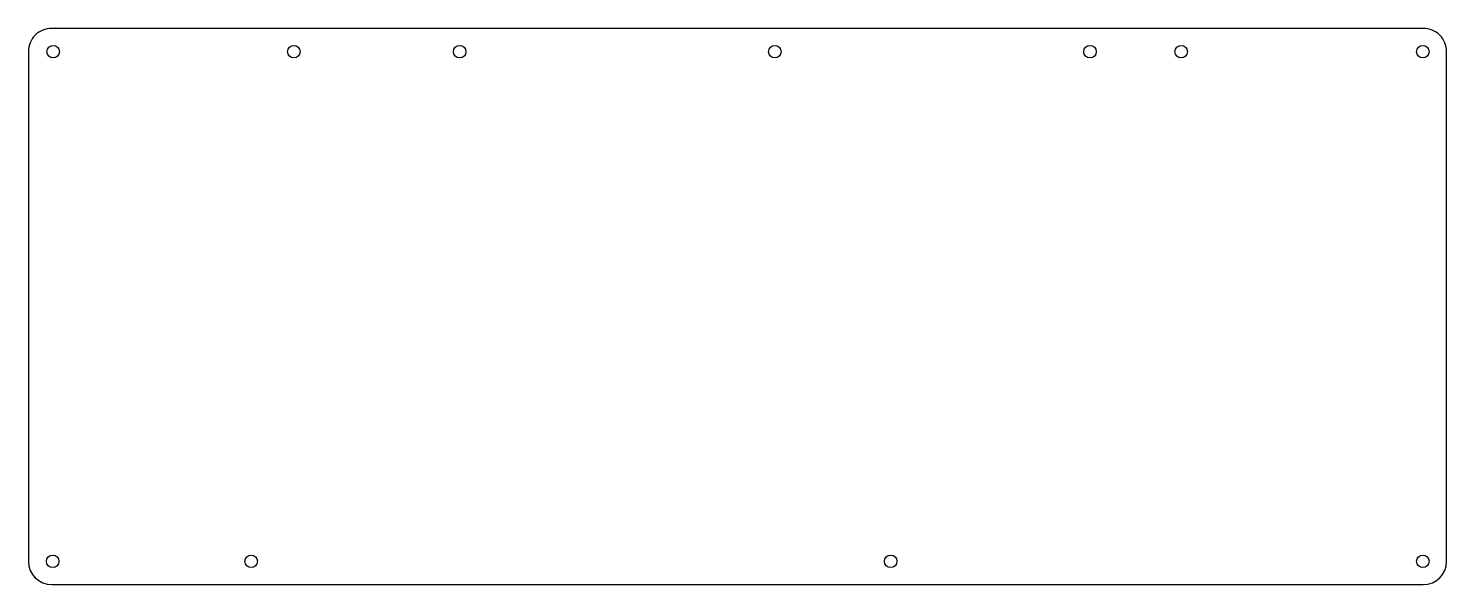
# Model space of a CAD drawing. Header units: millimetres. Extents: x -182 to 182, y -71 to 71.
import ezdxf

# ---------------------------------------------------------------- set-up
doc = ezdxf.new("R2010")
doc.units = ezdxf.units.MM
doc.layers.add('CUTOUTS', color=1, linetype='CONTINUOUS')
doc.layers.add('PERIMETER', color=5, linetype='CONTINUOUS')

msp = doc.modelspace()

# ---------------------------------------------------------------- linework, layer by layer
at = {"layer": 'CUTOUTS'}
for centre in [(-175.83, 65.49), (-114, 65.49), (-71.37, 65.49), (9.59, 65.49), (90.55, 65.49), (114, 65.5), (176.07, 65.49), (-175.93, -65.49), (-124.95, -65.49), (39.36, -65.49), (176.07, -65.49)]:
    msp.add_circle(centre, 1.6, dxfattribs=at)
at = {"layer": 'PERIMETER'}
for p, q in [((176.19, 71.49), (-176.19, 71.49)), ((-182.19, 65.49), (-182.18, -65.49)), ((182.19, -65.49), (182.19, 65.49)), ((-176.18, -71.49), (176.19, -71.49))]:
    msp.add_line(p, q, dxfattribs=at)
for centre, start, end in [((-176.19, 65.49), 90.0002, 180.0047), ((176.19, 65.49), 0, 90.0002), ((-176.18, -65.49), 180.0047, 270), ((176.19, -65.49), 270, 360)]:
    msp.add_arc(centre, 6, start, end, dxfattribs=at)

doc.saveas('drawing.dxf')
